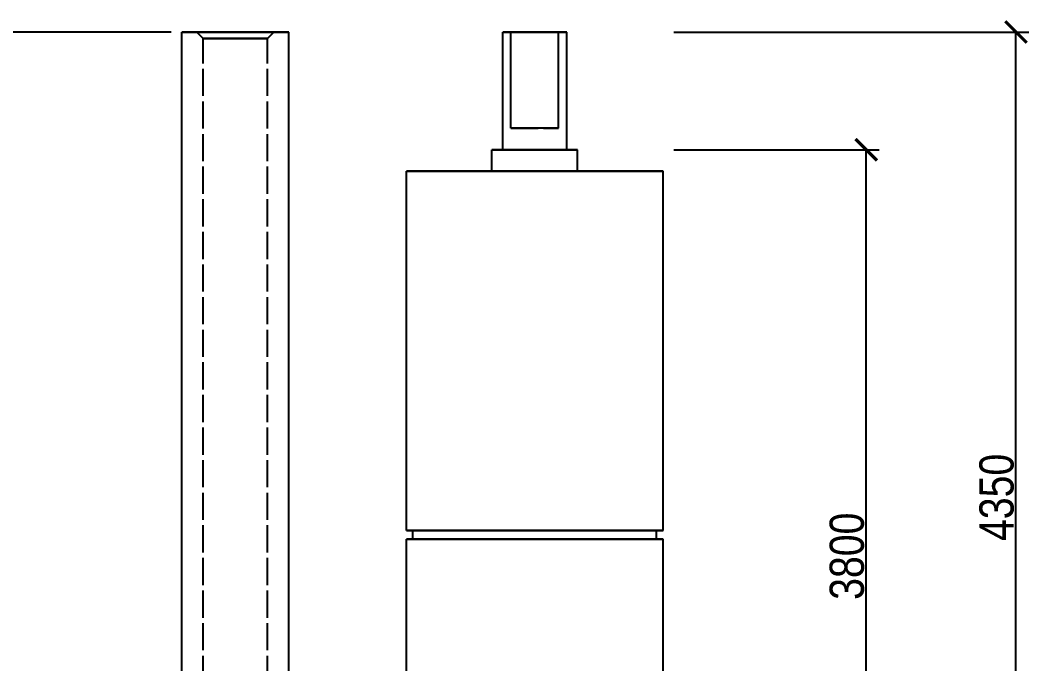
# Model space of a CAD drawing. Header units: millimetres. Extents: x -13 to 147, y -140 to 87.
# Drawn here: x 15.19 to 62.35, y 56.98 to 87.06 of the extents above; entities that cross this region are included whole.
import ezdxf

# ---------------------------------------------------------------- set-up
doc = ezdxf.new("R2010")
doc.units = ezdxf.units.MM
doc.linetypes.add('DASHED', pattern=[1.524, 1.27, -0.254])
for name, color, linetype in [('DIMS', 3, 'CONTINUOUS'), ('HIDDEN', 8, 'DASHED'), ('VISIBLE', 7, 'CONTINUOUS')]:
    doc.layers.add(name, color=color, linetype=linetype)
doc.styles.add('OpenSansCondensed-Light', font='OpenSansCondensed-Light.ttf')
doc.dimstyles.new('EZDXF', dxfattribs={"dimtxt": 0.25, "dimasz": 0.175, "dimexe": 0.375, "dimexo": 0.125, "dimgap": 0.1, "dimtad": 1, "dimlfac": 100, "dimzin": 12, "dimdsep": 46, "dimtxsty": 'OpenSansCondensed-Light', "dimblk": 'ARCHTICK', "dimcen": 2.5, "dimazin": 3, "dimtfac": 0.5, "dimtmove": 2, "dimatfit": 3})

# ---------------------------------------------------------------- blocks, each defined once
blk = doc.blocks.new('_ARCHTICK')
at = {"color": 0, "linetype": 'BYBLOCK', "const_width": 0.15}
blk.add_lwpolyline([(-0.5, -0.5), (0.5, 0.5)], dxfattribs=at)

msp = doc.modelspace()

# ---------------------------------------------------------------- linework, layer by layer
at = {"layer": 'HIDDEN'}
for points in [[(22.75, 86.5), (22.82937, 86.5), (22.90873, 86.5), (22.9881, 86.5), (23.06746, 86.5), (23.14683, 86.5), (23.22619, 86.5), (23.30556, 86.5), (23.38492, 86.5), (23.46429, 86.5), (23.54365, 86.5), (23.62302, 86.5), (23.70238, 86.5), (23.78175, 86.5), (23.86111, 86.5), (23.94048, 86.5), (24.01984, 86.5), (24.09921, 86.5), (24.17857, 86.5), (24.25794, 86.5), (24.3373, 86.5), (24.41667, 86.5), (24.49603, 86.5), (24.5754, 86.5), (24.65476, 86.5), (24.73413, 86.5), (24.81349, 86.5), (24.89286, 86.5), (24.97222, 86.5), (25.05159, 86.5), (25.13095, 86.5), (25.21032, 86.5), (25.28968, 86.5), (25.36905, 86.5), (25.44841, 86.5), (25.52778, 86.5), (25.60714, 86.5), (25.68651, 86.5), (25.76587, 86.5), (25.84524, 86.5), (25.9246, 86.5), (26.00397, 86.5), (26.08333, 86.5), (26.1627, 86.5), (26.24206, 86.5), (26.32143, 86.5), (26.40079, 86.5), (26.48016, 86.5), (26.55952, 86.5), (26.63889, 86.5), (26.71825, 86.5), (26.79762, 86.5), (26.87698, 86.5), (26.95635, 86.5), (27.03571, 86.5), (27.11508, 86.5), (27.19444, 86.5), (27.27381, 86.5), (27.35317, 86.5), (27.43254, 86.5), (27.5119, 86.5), (27.59127, 86.5), (27.67063, 86.5), (27.75, 86.5)], [(27.05, 86.5), (26.99286, 86.5), (26.93571, 86.5), (26.87857, 86.5), (26.82143, 86.5), (26.76429, 86.5), (26.70714, 86.5), (26.65, 86.5), (26.59286, 86.5), (26.53571, 86.5), (26.47857, 86.5), (26.42143, 86.5), (26.36429, 86.5), (26.30714, 86.5), (26.25, 86.5), (26.19286, 86.5), (26.13571, 86.5), (26.07857, 86.5), (26.02143, 86.5), (25.96429, 86.5), (25.90714, 86.5), (25.85, 86.5), (25.79286, 86.5), (25.73571, 86.5), (25.67857, 86.5), (25.62143, 86.5), (25.56429, 86.5), (25.50714, 86.5), (25.45, 86.5), (25.39286, 86.5), (25.33571, 86.5), (25.27857, 86.5), (25.22143, 86.5), (25.16429, 86.5), (25.10714, 86.5), (25.05, 86.5), (24.99286, 86.5), (24.93571, 86.5), (24.87857, 86.5), (24.82143, 86.5), (24.76429, 86.5), (24.70714, 86.5), (24.65, 86.5), (24.59286, 86.5), (24.53571, 86.5), (24.47857, 86.5), (24.42143, 86.5), (24.36429, 86.5), (24.30714, 86.5), (24.25, 86.5), (24.19286, 86.5), (24.13571, 86.5), (24.07857, 86.5), (24.02143, 86.5), (23.96429, 86.5), (23.90714, 86.5), (23.85, 86.5), (23.79286, 86.5), (23.73571, 86.5), (23.67857, 86.5), (23.62143, 86.5), (23.56429, 86.5), (23.50714, 86.5), (23.45, 86.5)], [(23.45, 86.5), (23.50714, 86.5), (23.56429, 86.5), (23.62143, 86.5), (23.67857, 86.5), (23.73571, 86.5), (23.79286, 86.5), (23.85, 86.5), (23.90714, 86.5), (23.96429, 86.5), (24.02143, 86.5), (24.07857, 86.5), (24.13571, 86.5), (24.19286, 86.5), (24.25, 86.5), (24.30714, 86.5), (24.36429, 86.5), (24.42143, 86.5), (24.47857, 86.5), (24.53571, 86.5), (24.59286, 86.5), (24.65, 86.5), (24.70714, 86.5), (24.76429, 86.5), (24.82143, 86.5), (24.87857, 86.5), (24.93571, 86.5), (24.99286, 86.5), (25.05, 86.5), (25.10714, 86.5), (25.16429, 86.5), (25.22143, 86.5), (25.27857, 86.5), (25.33571, 86.5), (25.39286, 86.5), (25.45, 86.5), (25.50714, 86.5), (25.56429, 86.5), (25.62143, 86.5), (25.67857, 86.5), (25.73571, 86.5), (25.79286, 86.5), (25.85, 86.5), (25.90714, 86.5), (25.96429, 86.5), (26.02143, 86.5), (26.07857, 86.5), (26.13571, 86.5), (26.19286, 86.5), (26.25, 86.5), (26.30714, 86.5), (26.36429, 86.5), (26.42143, 86.5), (26.47857, 86.5), (26.53571, 86.5), (26.59286, 86.5), (26.65, 86.5), (26.70714, 86.5), (26.76429, 86.5), (26.82143, 86.5), (26.87857, 86.5), (26.93571, 86.5), (26.99286, 86.5), (27.05, 86.5)], [(23.75, 86.2), (23.45, 86.5)], [(27.05, 86.5), (26.75, 86.2)], [(37.75, 86.51), (37.79762, 86.51), (37.84524, 86.51), (37.89286, 86.51), (37.94048, 86.51), (37.9881, 86.51), (38.03571, 86.51), (38.08333, 86.51), (38.13095, 86.51), (38.17857, 86.51), (38.22619, 86.51), (38.27381, 86.51), (38.32143, 86.51), (38.36905, 86.51), (38.41667, 86.51), (38.46429, 86.51), (38.5119, 86.51), (38.55952, 86.51), (38.60714, 86.51), (38.65476, 86.51), (38.70238, 86.51), (38.75, 86.51), (38.79762, 86.51), (38.84524, 86.51), (38.89286, 86.51), (38.94048, 86.51), (38.9881, 86.51), (39.03571, 86.51), (39.08333, 86.51), (39.13095, 86.51), (39.17857, 86.51), (39.22619, 86.51), (39.27381, 86.51), (39.32143, 86.51), (39.36905, 86.51), (39.41667, 86.51), (39.46429, 86.51), (39.5119, 86.51), (39.55952, 86.51), (39.60714, 86.51), (39.65476, 86.51), (39.70238, 86.51), (39.75, 86.51), (39.79762, 86.51), (39.84524, 86.51), (39.89286, 86.51), (39.94048, 86.51), (39.9881, 86.51), (40.03571, 86.51), (40.08333, 86.51), (40.13095, 86.51), (40.17857, 86.51), (40.22619, 86.51), (40.27381, 86.51), (40.32143, 86.51), (40.36905, 86.51), (40.41667, 86.51), (40.46429, 86.51), (40.5119, 86.51), (40.55952, 86.51), (40.60714, 86.51), (40.65476, 86.51), (40.70238, 86.51), (40.75, 86.51)], [(26.75, 86.2), (26.70238, 86.2), (26.65476, 86.2), (26.60714, 86.2), (26.55952, 86.2), (26.5119, 86.2), (26.46429, 86.2), (26.41667, 86.2), (26.36905, 86.2), (26.32143, 86.2), (26.27381, 86.2), (26.22619, 86.2), (26.17857, 86.2), (26.13095, 86.2), (26.08333, 86.2), (26.03571, 86.2), (25.9881, 86.2), (25.94048, 86.2), (25.89286, 86.2), (25.84524, 86.2), (25.79762, 86.2), (25.75, 86.2), (25.70238, 86.2), (25.65476, 86.2), (25.60714, 86.2), (25.55952, 86.2), (25.5119, 86.2), (25.46429, 86.2), (25.41667, 86.2), (25.36905, 86.2), (25.32143, 86.2), (25.27381, 86.2), (25.22619, 86.2), (25.17857, 86.2), (25.13095, 86.2), (25.08333, 86.2), (25.03571, 86.2), (24.9881, 86.2), (24.94048, 86.2), (24.89286, 86.2), (24.84524, 86.2), (24.79762, 86.2), (24.75, 86.2), (24.70238, 86.2), (24.65476, 86.2), (24.60714, 86.2), (24.55952, 86.2), (24.5119, 86.2), (24.46429, 86.2), (24.41667, 86.2), (24.36905, 86.2), (24.32143, 86.2), (24.27381, 86.2), (24.22619, 86.2), (24.17857, 86.2), (24.13095, 86.2), (24.08333, 86.2), (24.03571, 86.2), (23.9881, 86.2), (23.94048, 86.2), (23.89286, 86.2), (23.84524, 86.2), (23.79762, 86.2), (23.75, 86.2)], [(23.75, 86.2), (23.79762, 86.2), (23.84524, 86.2), (23.89286, 86.2), (23.94048, 86.2), (23.9881, 86.2), (24.03571, 86.2), (24.08333, 86.2), (24.13095, 86.2), (24.17857, 86.2), (24.22619, 86.2), (24.27381, 86.2), (24.32143, 86.2), (24.36905, 86.2), (24.41667, 86.2), (24.46429, 86.2), (24.5119, 86.2), (24.55952, 86.2), (24.60714, 86.2), (24.65476, 86.2), (24.70238, 86.2), (24.75, 86.2), (24.79762, 86.2), (24.84524, 86.2), (24.89286, 86.2), (24.94048, 86.2), (24.9881, 86.2), (25.03571, 86.2), (25.08333, 86.2), (25.13095, 86.2), (25.17857, 86.2), (25.22619, 86.2), (25.27381, 86.2), (25.32143, 86.2), (25.36905, 86.2), (25.41667, 86.2), (25.46429, 86.2), (25.5119, 86.2), (25.55952, 86.2), (25.60714, 86.2), (25.65476, 86.2), (25.70238, 86.2), (25.75, 86.2), (25.79762, 86.2), (25.84524, 86.2), (25.89286, 86.2), (25.94048, 86.2), (25.9881, 86.2), (26.03571, 86.2), (26.08333, 86.2), (26.13095, 86.2), (26.17857, 86.2), (26.22619, 86.2), (26.27381, 86.2), (26.32143, 86.2), (26.36905, 86.2), (26.41667, 86.2), (26.46429, 86.2), (26.5119, 86.2), (26.55952, 86.2), (26.60714, 86.2), (26.65476, 86.2), (26.70238, 86.2), (26.75, 86.2)], [(23.75, 37.8), (23.75, 86.2)], [(26.75, 37.8), (26.75, 86.2)], [(38.13197, 82.011), (40.36803, 82.011)], [(37.25, 81.01), (37.31349, 81.01), (37.37698, 81.01), (37.44048, 81.01), (37.50397, 81.01), (37.56746, 81.01), (37.63095, 81.01), (37.69444, 81.01), (37.75794, 81.01), (37.82143, 81.01), (37.88492, 81.01), (37.94841, 81.01), (38.0119, 81.01), (38.0754, 81.01), (38.13889, 81.01), (38.20238, 81.01), (38.26587, 81.01), (38.32937, 81.01), (38.39286, 81.01), (38.45635, 81.01), (38.51984, 81.01), (38.58333, 81.01), (38.64683, 81.01), (38.71032, 81.01), (38.77381, 81.01), (38.8373, 81.01), (38.90079, 81.01), (38.96429, 81.01), (39.02778, 81.01), (39.09127, 81.01), (39.15476, 81.01), (39.21825, 81.01), (39.28175, 81.01), (39.34524, 81.01), (39.40873, 81.01), (39.47222, 81.01), (39.53571, 81.01), (39.59921, 81.01), (39.6627, 81.01), (39.72619, 81.01), (39.78968, 81.01), (39.85317, 81.01), (39.91667, 81.01), (39.98016, 81.01), (40.04365, 81.01), (40.10714, 81.01), (40.17063, 81.01), (40.23413, 81.01), (40.29762, 81.01), (40.36111, 81.01), (40.4246, 81.01), (40.4881, 81.01), (40.55159, 81.01), (40.61508, 81.01), (40.67857, 81.01), (40.74206, 81.01), (40.80556, 81.01), (40.86905, 81.01), (40.93254, 81.01), (40.99603, 81.01), (41.05952, 81.01), (41.12302, 81.01), (41.18651, 81.01), (41.25, 81.01)], [(40.75, 81.01), (40.70238, 81.01), (40.65476, 81.01), (40.60714, 81.01), (40.55952, 81.01), (40.5119, 81.01), (40.46429, 81.01), (40.41667, 81.01), (40.36905, 81.01), (40.32143, 81.01), (40.27381, 81.01), (40.22619, 81.01), (40.17857, 81.01), (40.13095, 81.01), (40.08333, 81.01), (40.03571, 81.01), (39.9881, 81.01), (39.94048, 81.01), (39.89286, 81.01), (39.84524, 81.01), (39.79762, 81.01), (39.75, 81.01), (39.70238, 81.01), (39.65476, 81.01), (39.60714, 81.01), (39.55952, 81.01), (39.5119, 81.01), (39.46429, 81.01), (39.41667, 81.01), (39.36905, 81.01), (39.32143, 81.01), (39.27381, 81.01), (39.22619, 81.01), (39.17857, 81.01), (39.13095, 81.01), (39.08333, 81.01), (39.03571, 81.01), (38.9881, 81.01), (38.94048, 81.01), (38.89286, 81.01), (38.84524, 81.01), (38.79762, 81.01), (38.75, 81.01), (38.70238, 81.01), (38.65476, 81.01), (38.60714, 81.01), (38.55952, 81.01), (38.5119, 81.01), (38.46429, 81.01), (38.41667, 81.01), (38.36905, 81.01), (38.32143, 81.01), (38.27381, 81.01), (38.22619, 81.01), (38.17857, 81.01), (38.13095, 81.01), (38.08333, 81.01), (38.03571, 81.01), (37.9881, 81.01), (37.94048, 81.01), (37.89286, 81.01), (37.84524, 81.01), (37.79762, 81.01), (37.75, 81.01)], [(37.75, 81.01), (37.79762, 81.01), (37.84524, 81.01), (37.89286, 81.01), (37.94048, 81.01), (37.9881, 81.01), (38.03571, 81.01), (38.08333, 81.01), (38.13095, 81.01), (38.17857, 81.01), (38.22619, 81.01), (38.27381, 81.01), (38.32143, 81.01), (38.36905, 81.01), (38.41667, 81.01), (38.46429, 81.01), (38.5119, 81.01), (38.55952, 81.01), (38.60714, 81.01), (38.65476, 81.01), (38.70238, 81.01), (38.75, 81.01), (38.79762, 81.01), (38.84524, 81.01), (38.89286, 81.01), (38.94048, 81.01), (38.9881, 81.01), (39.03571, 81.01), (39.08333, 81.01), (39.13095, 81.01), (39.17857, 81.01), (39.22619, 81.01), (39.27381, 81.01), (39.32143, 81.01), (39.36905, 81.01), (39.41667, 81.01), (39.46429, 81.01), (39.5119, 81.01), (39.55952, 81.01), (39.60714, 81.01), (39.65476, 81.01), (39.70238, 81.01), (39.75, 81.01), (39.79762, 81.01), (39.84524, 81.01), (39.89286, 81.01), (39.94048, 81.01), (39.9881, 81.01), (40.03571, 81.01), (40.08333, 81.01), (40.13095, 81.01), (40.17857, 81.01), (40.22619, 81.01), (40.27381, 81.01), (40.32143, 81.01), (40.36905, 81.01), (40.41667, 81.01), (40.46429, 81.01), (40.5119, 81.01), (40.55952, 81.01), (40.60714, 81.01), (40.65476, 81.01), (40.70238, 81.01), (40.75, 81.01)], [(33.25, 80.01), (33.44048, 80.01), (33.63095, 80.01), (33.82143, 80.01), (34.0119, 80.01), (34.20238, 80.01), (34.39286, 80.01), (34.58333, 80.01), (34.77381, 80.01), (34.96429, 80.01), (35.15476, 80.01), (35.34524, 80.01), (35.53571, 80.01), (35.72619, 80.01), (35.91667, 80.01), (36.10714, 80.01), (36.29762, 80.01), (36.4881, 80.01), (36.67857, 80.01), (36.86905, 80.01), (37.05952, 80.01), (37.25, 80.01), (37.44048, 80.01), (37.63095, 80.01), (37.82143, 80.01), (38.0119, 80.01), (38.20238, 80.01), (38.39286, 80.01), (38.58333, 80.01), (38.77381, 80.01), (38.96429, 80.01), (39.15476, 80.01), (39.34524, 80.01), (39.53571, 80.01), (39.72619, 80.01), (39.91667, 80.01), (40.10714, 80.01), (40.29762, 80.01), (40.4881, 80.01), (40.67857, 80.01), (40.86905, 80.01), (41.05952, 80.01), (41.25, 80.01), (41.44048, 80.01), (41.63095, 80.01), (41.82143, 80.01), (42.0119, 80.01), (42.20238, 80.01), (42.39286, 80.01), (42.58333, 80.01), (42.77381, 80.01), (42.96429, 80.01), (43.15476, 80.01), (43.34524, 80.01), (43.53571, 80.01), (43.72619, 80.01), (43.91667, 80.01), (44.10714, 80.01), (44.29762, 80.01), (44.4881, 80.01), (44.67857, 80.01), (44.86905, 80.01), (45.05952, 80.01), (45.25, 80.01)], [(41.25, 80.01), (41.18651, 80.01), (41.12302, 80.01), (41.05952, 80.01), (40.99603, 80.01), (40.93254, 80.01), (40.86905, 80.01), (40.80556, 80.01), (40.74206, 80.01), (40.67857, 80.01), (40.61508, 80.01), (40.55159, 80.01), (40.4881, 80.01), (40.4246, 80.01), (40.36111, 80.01), (40.29762, 80.01), (40.23413, 80.01), (40.17063, 80.01), (40.10714, 80.01), (40.04365, 80.01), (39.98016, 80.01), (39.91667, 80.01), (39.85317, 80.01), (39.78968, 80.01), (39.72619, 80.01), (39.6627, 80.01), (39.59921, 80.01), (39.53571, 80.01), (39.47222, 80.01), (39.40873, 80.01), (39.34524, 80.01), (39.28175, 80.01), (39.21825, 80.01), (39.15476, 80.01), (39.09127, 80.01), (39.02778, 80.01), (38.96429, 80.01), (38.90079, 80.01), (38.8373, 80.01), (38.77381, 80.01), (38.71032, 80.01), (38.64683, 80.01), (38.58333, 80.01), (38.51984, 80.01), (38.45635, 80.01), (38.39286, 80.01), (38.32937, 80.01), (38.26587, 80.01), (38.20238, 80.01), (38.13889, 80.01), (38.0754, 80.01), (38.0119, 80.01), (37.94841, 80.01), (37.88492, 80.01), (37.82143, 80.01), (37.75794, 80.01), (37.69444, 80.01), (37.63095, 80.01), (37.56746, 80.01), (37.50397, 80.01), (37.44048, 80.01), (37.37698, 80.01), (37.31349, 80.01), (37.25, 80.01)], [(37.25, 80.01), (37.31349, 80.01), (37.37698, 80.01), (37.44048, 80.01), (37.50397, 80.01), (37.56746, 80.01), (37.63095, 80.01), (37.69444, 80.01), (37.75794, 80.01), (37.82143, 80.01), (37.88492, 80.01), (37.94841, 80.01), (38.0119, 80.01), (38.0754, 80.01), (38.13889, 80.01), (38.20238, 80.01), (38.26587, 80.01), (38.32937, 80.01), (38.39286, 80.01), (38.45635, 80.01), (38.51984, 80.01), (38.58333, 80.01), (38.64683, 80.01), (38.71032, 80.01), (38.77381, 80.01), (38.8373, 80.01), (38.90079, 80.01), (38.96429, 80.01), (39.02778, 80.01), (39.09127, 80.01), (39.15476, 80.01), (39.21825, 80.01), (39.28175, 80.01), (39.34524, 80.01), (39.40873, 80.01), (39.47222, 80.01), (39.53571, 80.01), (39.59921, 80.01), (39.6627, 80.01), (39.72619, 80.01), (39.78968, 80.01), (39.85317, 80.01), (39.91667, 80.01), (39.98016, 80.01), (40.04365, 80.01), (40.10714, 80.01), (40.17063, 80.01), (40.23413, 80.01), (40.29762, 80.01), (40.36111, 80.01), (40.4246, 80.01), (40.4881, 80.01), (40.55159, 80.01), (40.61508, 80.01), (40.67857, 80.01), (40.74206, 80.01), (40.80556, 80.01), (40.86905, 80.01), (40.93254, 80.01), (40.99603, 80.01), (41.05952, 80.01), (41.12302, 80.01), (41.18651, 80.01), (41.25, 80.01)], [(33.25, 63.21), (33.44048, 63.21), (33.63095, 63.21), (33.82143, 63.21), (34.0119, 63.21), (34.20238, 63.21), (34.39286, 63.21), (34.58333, 63.21), (34.77381, 63.21), (34.96429, 63.21), (35.15476, 63.21), (35.34524, 63.21), (35.53571, 63.21), (35.72619, 63.21), (35.91667, 63.21), (36.10714, 63.21), (36.29762, 63.21), (36.4881, 63.21), (36.67857, 63.21), (36.86905, 63.21), (37.05952, 63.21), (37.25, 63.21), (37.44048, 63.21), (37.63095, 63.21), (37.82143, 63.21), (38.0119, 63.21), (38.20238, 63.21), (38.39286, 63.21), (38.58333, 63.21), (38.77381, 63.21), (38.96429, 63.21), (39.15476, 63.21), (39.34524, 63.21), (39.53571, 63.21), (39.72619, 63.21), (39.91667, 63.21), (40.10714, 63.21), (40.29762, 63.21), (40.4881, 63.21), (40.67857, 63.21), (40.86905, 63.21), (41.05952, 63.21), (41.25, 63.21), (41.44048, 63.21), (41.63095, 63.21), (41.82143, 63.21), (42.0119, 63.21), (42.20238, 63.21), (42.39286, 63.21), (42.58333, 63.21), (42.77381, 63.21), (42.96429, 63.21), (43.15476, 63.21), (43.34524, 63.21), (43.53571, 63.21), (43.72619, 63.21), (43.91667, 63.21), (44.10714, 63.21), (44.29762, 63.21), (44.4881, 63.21), (44.67857, 63.21), (44.86905, 63.21), (45.05952, 63.21), (45.25, 63.21)], [(44.95, 63.21), (44.76905, 63.21), (44.5881, 63.21), (44.40714, 63.21), (44.22619, 63.21), (44.04524, 63.21), (43.86429, 63.21), (43.68333, 63.21), (43.50238, 63.21), (43.32143, 63.21), (43.14048, 63.21), (42.95952, 63.21), (42.77857, 63.21), (42.59762, 63.21), (42.41667, 63.21), (42.23571, 63.21), (42.05476, 63.21), (41.87381, 63.21), (41.69286, 63.21), (41.5119, 63.21), (41.33095, 63.21), (41.15, 63.21), (40.96905, 63.21), (40.7881, 63.21), (40.60714, 63.21), (40.42619, 63.21), (40.24524, 63.21), (40.06429, 63.21), (39.88333, 63.21), (39.70238, 63.21), (39.52143, 63.21), (39.34048, 63.21), (39.15952, 63.21), (38.97857, 63.21), (38.79762, 63.21), (38.61667, 63.21), (38.43571, 63.21), (38.25476, 63.21), (38.07381, 63.21), (37.89286, 63.21), (37.7119, 63.21), (37.53095, 63.21), (37.35, 63.21), (37.16905, 63.21), (36.9881, 63.21), (36.80714, 63.21), (36.62619, 63.21), (36.44524, 63.21), (36.26429, 63.21), (36.08333, 63.21), (35.90238, 63.21), (35.72143, 63.21), (35.54048, 63.21), (35.35952, 63.21), (35.17857, 63.21), (34.99762, 63.21), (34.81667, 63.21), (34.63571, 63.21), (34.45476, 63.21), (34.27381, 63.21), (34.09286, 63.21), (33.9119, 63.21), (33.73095, 63.21), (33.55, 63.21)], [(33.55, 63.21), (33.73095, 63.21), (33.9119, 63.21), (34.09286, 63.21), (34.27381, 63.21), (34.45476, 63.21), (34.63571, 63.21), (34.81667, 63.21), (34.99762, 63.21), (35.17857, 63.21), (35.35952, 63.21), (35.54048, 63.21), (35.72143, 63.21), (35.90238, 63.21), (36.08333, 63.21), (36.26429, 63.21), (36.44524, 63.21), (36.62619, 63.21), (36.80714, 63.21), (36.9881, 63.21), (37.16905, 63.21), (37.35, 63.21), (37.53095, 63.21), (37.7119, 63.21), (37.89286, 63.21), (38.07381, 63.21), (38.25476, 63.21), (38.43571, 63.21), (38.61667, 63.21), (38.79762, 63.21), (38.97857, 63.21), (39.15952, 63.21), (39.34048, 63.21), (39.52143, 63.21), (39.70238, 63.21), (39.88333, 63.21), (40.06429, 63.21), (40.24524, 63.21), (40.42619, 63.21), (40.60714, 63.21), (40.7881, 63.21), (40.96905, 63.21), (41.15, 63.21), (41.33095, 63.21), (41.5119, 63.21), (41.69286, 63.21), (41.87381, 63.21), (42.05476, 63.21), (42.23571, 63.21), (42.41667, 63.21), (42.59762, 63.21), (42.77857, 63.21), (42.95952, 63.21), (43.14048, 63.21), (43.32143, 63.21), (43.50238, 63.21), (43.68333, 63.21), (43.86429, 63.21), (44.04524, 63.21), (44.22619, 63.21), (44.40714, 63.21), (44.5881, 63.21), (44.76905, 63.21), (44.95, 63.21)], [(33.25, 62.81), (33.44048, 62.81), (33.63095, 62.81), (33.82143, 62.81), (34.0119, 62.81), (34.20238, 62.81), (34.39286, 62.81), (34.58333, 62.81), (34.77381, 62.81), (34.96429, 62.81), (35.15476, 62.81), (35.34524, 62.81), (35.53571, 62.81), (35.72619, 62.81), (35.91667, 62.81), (36.10714, 62.81), (36.29762, 62.81), (36.4881, 62.81), (36.67857, 62.81), (36.86905, 62.81), (37.05952, 62.81), (37.25, 62.81), (37.44048, 62.81), (37.63095, 62.81), (37.82143, 62.81), (38.0119, 62.81), (38.20238, 62.81), (38.39286, 62.81), (38.58333, 62.81), (38.77381, 62.81), (38.96429, 62.81), (39.15476, 62.81), (39.34524, 62.81), (39.53571, 62.81), (39.72619, 62.81), (39.91667, 62.81), (40.10714, 62.81), (40.29762, 62.81), (40.4881, 62.81), (40.67857, 62.81), (40.86905, 62.81), (41.05952, 62.81), (41.25, 62.81), (41.44048, 62.81), (41.63095, 62.81), (41.82143, 62.81), (42.0119, 62.81), (42.20238, 62.81), (42.39286, 62.81), (42.58333, 62.81), (42.77381, 62.81), (42.96429, 62.81), (43.15476, 62.81), (43.34524, 62.81), (43.53571, 62.81), (43.72619, 62.81), (43.91667, 62.81), (44.10714, 62.81), (44.29762, 62.81), (44.4881, 62.81), (44.67857, 62.81), (44.86905, 62.81), (45.05952, 62.81), (45.25, 62.81)], [(44.95, 62.81), (44.76905, 62.81), (44.5881, 62.81), (44.40714, 62.81), (44.22619, 62.81), (44.04524, 62.81), (43.86429, 62.81), (43.68333, 62.81), (43.50238, 62.81), (43.32143, 62.81), (43.14048, 62.81), (42.95952, 62.81), (42.77857, 62.81), (42.59762, 62.81), (42.41667, 62.81), (42.23571, 62.81), (42.05476, 62.81), (41.87381, 62.81), (41.69286, 62.81), (41.5119, 62.81), (41.33095, 62.81), (41.15, 62.81), (40.96905, 62.81), (40.7881, 62.81), (40.60714, 62.81), (40.42619, 62.81), (40.24524, 62.81), (40.06429, 62.81), (39.88333, 62.81), (39.70238, 62.81), (39.52143, 62.81), (39.34048, 62.81), (39.15952, 62.81), (38.97857, 62.81), (38.79762, 62.81), (38.61667, 62.81), (38.43571, 62.81), (38.25476, 62.81), (38.07381, 62.81), (37.89286, 62.81), (37.7119, 62.81), (37.53095, 62.81), (37.35, 62.81), (37.16905, 62.81), (36.9881, 62.81), (36.80714, 62.81), (36.62619, 62.81), (36.44524, 62.81), (36.26429, 62.81), (36.08333, 62.81), (35.90238, 62.81), (35.72143, 62.81), (35.54048, 62.81), (35.35952, 62.81), (35.17857, 62.81), (34.99762, 62.81), (34.81667, 62.81), (34.63571, 62.81), (34.45476, 62.81), (34.27381, 62.81), (34.09286, 62.81), (33.9119, 62.81), (33.73095, 62.81), (33.55, 62.81)], [(33.55, 62.81), (33.73095, 62.81), (33.9119, 62.81), (34.09286, 62.81), (34.27381, 62.81), (34.45476, 62.81), (34.63571, 62.81), (34.81667, 62.81), (34.99762, 62.81), (35.17857, 62.81), (35.35952, 62.81), (35.54048, 62.81), (35.72143, 62.81), (35.90238, 62.81), (36.08333, 62.81), (36.26429, 62.81), (36.44524, 62.81), (36.62619, 62.81), (36.80714, 62.81), (36.9881, 62.81), (37.16905, 62.81), (37.35, 62.81), (37.53095, 62.81), (37.7119, 62.81), (37.89286, 62.81), (38.07381, 62.81), (38.25476, 62.81), (38.43571, 62.81), (38.61667, 62.81), (38.79762, 62.81), (38.97857, 62.81), (39.15952, 62.81), (39.34048, 62.81), (39.52143, 62.81), (39.70238, 62.81), (39.88333, 62.81), (40.06429, 62.81), (40.24524, 62.81), (40.42619, 62.81), (40.60714, 62.81), (40.7881, 62.81), (40.96905, 62.81), (41.15, 62.81), (41.33095, 62.81), (41.5119, 62.81), (41.69286, 62.81), (41.87381, 62.81), (42.05476, 62.81), (42.23571, 62.81), (42.41667, 62.81), (42.59762, 62.81), (42.77857, 62.81), (42.95952, 62.81), (43.14048, 62.81), (43.32143, 62.81), (43.50238, 62.81), (43.68333, 62.81), (43.86429, 62.81), (44.04524, 62.81), (44.22619, 62.81), (44.40714, 62.81), (44.5881, 62.81), (44.76905, 62.81), (44.95, 62.81)]]:
    msp.add_lwpolyline(points, dxfattribs=at)
at = {"layer": 'VISIBLE'}
for points in [[(27.75, 86.5), (27.67063, 86.5), (27.59127, 86.5), (27.5119, 86.5), (27.43254, 86.5), (27.35317, 86.5), (27.27381, 86.5), (27.19444, 86.5), (27.11508, 86.5), (27.03571, 86.5), (26.95635, 86.5), (26.87698, 86.5), (26.79762, 86.5), (26.71825, 86.5), (26.63889, 86.5), (26.55952, 86.5), (26.48016, 86.5), (26.40079, 86.5), (26.32143, 86.5), (26.24206, 86.5), (26.1627, 86.5), (26.08333, 86.5), (26.00397, 86.5), (25.9246, 86.5), (25.84524, 86.5), (25.76587, 86.5), (25.68651, 86.5), (25.60714, 86.5), (25.52778, 86.5), (25.44841, 86.5), (25.36905, 86.5), (25.28968, 86.5), (25.21032, 86.5), (25.13095, 86.5), (25.05159, 86.5), (24.97222, 86.5), (24.89286, 86.5), (24.81349, 86.5), (24.73413, 86.5), (24.65476, 86.5), (24.5754, 86.5), (24.49603, 86.5), (24.41667, 86.5), (24.3373, 86.5), (24.25794, 86.5), (24.17857, 86.5), (24.09921, 86.5), (24.01984, 86.5), (23.94048, 86.5), (23.86111, 86.5), (23.78175, 86.5), (23.70238, 86.5), (23.62302, 86.5), (23.54365, 86.5), (23.46429, 86.5), (23.38492, 86.5), (23.30556, 86.5), (23.22619, 86.5), (23.14683, 86.5), (23.06746, 86.5), (22.9881, 86.5), (22.90873, 86.5), (22.82937, 86.5), (22.75, 86.5)], [(22.75, 43.01), (22.75, 86.5)], [(27.75, 43.01), (27.75, 86.5)], [(38.13197, 86.51), (38.1259, 86.51), (38.11984, 86.51), (38.11378, 86.51), (38.10771, 86.51), (38.10165, 86.51), (38.09559, 86.51), (38.08953, 86.51), (38.08346, 86.51), (38.0774, 86.51), (38.07134, 86.51), (38.06527, 86.51), (38.05921, 86.51), (38.05315, 86.51), (38.04708, 86.51), (38.04102, 86.51), (38.03496, 86.51), (38.0289, 86.51), (38.02283, 86.51), (38.01677, 86.51), (38.01071, 86.51), (38.00464, 86.51), (37.99858, 86.51), (37.99252, 86.51), (37.98646, 86.51), (37.98039, 86.51), (37.97433, 86.51), (37.96827, 86.51), (37.9622, 86.51), (37.95614, 86.51), (37.95008, 86.51), (37.94401, 86.51), (37.93795, 86.51), (37.93189, 86.51), (37.92583, 86.51), (37.91976, 86.51), (37.9137, 86.51), (37.90764, 86.51), (37.90157, 86.51), (37.89551, 86.51), (37.88945, 86.51), (37.88338, 86.51), (37.87732, 86.51), (37.87126, 86.51), (37.8652, 86.51), (37.85913, 86.51), (37.85307, 86.51), (37.84701, 86.51), (37.84094, 86.51), (37.83488, 86.51), (37.82882, 86.51), (37.82276, 86.51), (37.81669, 86.51), (37.81063, 86.51), (37.80457, 86.51), (37.7985, 86.51), (37.79244, 86.51), (37.78638, 86.51), (37.78031, 86.51), (37.77425, 86.51), (37.76819, 86.51), (37.76213, 86.51), (37.75606, 86.51), (37.75, 86.51)], [(37.75, 81.01), (37.75, 86.51)], [(38.13197, 82.011), (38.13197, 86.51)], [(40.36803, 86.51), (38.13197, 86.51)], [(40.75, 86.51), (40.74394, 86.51), (40.73787, 86.51), (40.73181, 86.51), (40.72575, 86.51), (40.71969, 86.51), (40.71362, 86.51), (40.70756, 86.51), (40.7015, 86.51), (40.69543, 86.51), (40.68937, 86.51), (40.68331, 86.51), (40.67724, 86.51), (40.67118, 86.51), (40.66512, 86.51), (40.65906, 86.51), (40.65299, 86.51), (40.64693, 86.51), (40.64087, 86.51), (40.6348, 86.51), (40.62874, 86.51), (40.62268, 86.51), (40.61662, 86.51), (40.61055, 86.51), (40.60449, 86.51), (40.59843, 86.51), (40.59236, 86.51), (40.5863, 86.51), (40.58024, 86.51), (40.57417, 86.51), (40.56811, 86.51), (40.56205, 86.51), (40.55599, 86.51), (40.54992, 86.51), (40.54386, 86.51), (40.5378, 86.51), (40.53173, 86.51), (40.52567, 86.51), (40.51961, 86.51), (40.51354, 86.51), (40.50748, 86.51), (40.50142, 86.51), (40.49536, 86.51), (40.48929, 86.51), (40.48323, 86.51), (40.47717, 86.51), (40.4711, 86.51), (40.46504, 86.51), (40.45898, 86.51), (40.45292, 86.51), (40.44685, 86.51), (40.44079, 86.51), (40.43473, 86.51), (40.42866, 86.51), (40.4226, 86.51), (40.41654, 86.51), (40.41047, 86.51), (40.40441, 86.51), (40.39835, 86.51), (40.39229, 86.51), (40.38622, 86.51), (40.38016, 86.51), (40.3741, 86.51), (40.36803, 86.51)], [(40.36803, 82.011), (40.36803, 86.51)], [(40.75, 81.01), (40.75, 86.51)], [(40.36803, 82.011), (40.33254, 82.011), (40.29705, 82.011), (40.26155, 82.011), (40.22606, 82.011), (40.19057, 82.011), (40.15508, 82.011), (40.11958, 82.011), (40.08409, 82.011), (40.0486, 82.011), (40.0131, 82.011), (39.97761, 82.011), (39.94212, 82.011), (39.90662, 82.011), (39.87113, 82.011), (39.83564, 82.011), (39.80014, 82.011), (39.76465, 82.011), (39.72916, 82.011), (39.69366, 82.011), (39.65817, 82.011), (39.62268, 82.011), (39.58718, 82.011), (39.55169, 82.011), (39.5162, 82.011), (39.48071, 82.011), (39.44521, 82.011), (39.40972, 82.011), (39.37423, 82.011), (39.33873, 82.011), (39.30324, 82.011), (39.26775, 82.011), (39.23225, 82.011), (39.19676, 82.011), (39.16127, 82.011), (39.12577, 82.011), (39.09028, 82.011), (39.05479, 82.011), (39.01929, 82.011), (38.9838, 82.011), (38.94831, 82.011), (38.91282, 82.011), (38.87732, 82.011), (38.84183, 82.011), (38.80634, 82.011), (38.77084, 82.011), (38.73535, 82.011), (38.69986, 82.011), (38.66436, 82.011), (38.62887, 82.011), (38.59338, 82.011), (38.55788, 82.011), (38.52239, 82.011), (38.4869, 82.011), (38.4514, 82.011), (38.41591, 82.011), (38.38042, 82.011), (38.34492, 82.011), (38.30943, 82.011), (38.27394, 82.011), (38.23845, 82.011), (38.20295, 82.011), (38.16746, 82.011), (38.13197, 82.011)], [(41.25, 81.01), (41.18651, 81.01), (41.12302, 81.01), (41.05952, 81.01), (40.99603, 81.01), (40.93254, 81.01), (40.86905, 81.01), (40.80556, 81.01), (40.74206, 81.01), (40.67857, 81.01), (40.61508, 81.01), (40.55159, 81.01), (40.4881, 81.01), (40.4246, 81.01), (40.36111, 81.01), (40.29762, 81.01), (40.23413, 81.01), (40.17063, 81.01), (40.10714, 81.01), (40.04365, 81.01), (39.98016, 81.01), (39.91667, 81.01), (39.85317, 81.01), (39.78968, 81.01), (39.72619, 81.01), (39.6627, 81.01), (39.59921, 81.01), (39.53571, 81.01), (39.47222, 81.01), (39.40873, 81.01), (39.34524, 81.01), (39.28175, 81.01), (39.21825, 81.01), (39.15476, 81.01), (39.09127, 81.01), (39.02778, 81.01), (38.96429, 81.01), (38.90079, 81.01), (38.8373, 81.01), (38.77381, 81.01), (38.71032, 81.01), (38.64683, 81.01), (38.58333, 81.01), (38.51984, 81.01), (38.45635, 81.01), (38.39286, 81.01), (38.32937, 81.01), (38.26587, 81.01), (38.20238, 81.01), (38.13889, 81.01), (38.0754, 81.01), (38.0119, 81.01), (37.94841, 81.01), (37.88492, 81.01), (37.82143, 81.01), (37.75794, 81.01), (37.69444, 81.01), (37.63095, 81.01), (37.56746, 81.01), (37.50397, 81.01), (37.44048, 81.01), (37.37698, 81.01), (37.31349, 81.01), (37.25, 81.01)], [(37.25, 80.01), (37.25, 81.01)], [(41.25, 80.01), (41.25, 81.01)], [(45.25, 80.01), (45.05952, 80.01), (44.86905, 80.01), (44.67857, 80.01), (44.4881, 80.01), (44.29762, 80.01), (44.10714, 80.01), (43.91667, 80.01), (43.72619, 80.01), (43.53571, 80.01), (43.34524, 80.01), (43.15476, 80.01), (42.96429, 80.01), (42.77381, 80.01), (42.58333, 80.01), (42.39286, 80.01), (42.20238, 80.01), (42.0119, 80.01), (41.82143, 80.01), (41.63095, 80.01), (41.44048, 80.01), (41.25, 80.01), (41.05952, 80.01), (40.86905, 80.01), (40.67857, 80.01), (40.4881, 80.01), (40.29762, 80.01), (40.10714, 80.01), (39.91667, 80.01), (39.72619, 80.01), (39.53571, 80.01), (39.34524, 80.01), (39.15476, 80.01), (38.96429, 80.01), (38.77381, 80.01), (38.58333, 80.01), (38.39286, 80.01), (38.20238, 80.01), (38.0119, 80.01), (37.82143, 80.01), (37.63095, 80.01), (37.44048, 80.01), (37.25, 80.01), (37.05952, 80.01), (36.86905, 80.01), (36.67857, 80.01), (36.4881, 80.01), (36.29762, 80.01), (36.10714, 80.01), (35.91667, 80.01), (35.72619, 80.01), (35.53571, 80.01), (35.34524, 80.01), (35.15476, 80.01), (34.96429, 80.01), (34.77381, 80.01), (34.58333, 80.01), (34.39286, 80.01), (34.20238, 80.01), (34.0119, 80.01), (33.82143, 80.01), (33.63095, 80.01), (33.44048, 80.01), (33.25, 80.01)], [(33.25, 63.21), (33.25, 80.01)], [(45.25, 63.21), (45.25, 80.01)], [(45.25, 63.21), (45.05952, 63.21), (44.86905, 63.21), (44.67857, 63.21), (44.4881, 63.21), (44.29762, 63.21), (44.10714, 63.21), (43.91667, 63.21), (43.72619, 63.21), (43.53571, 63.21), (43.34524, 63.21), (43.15476, 63.21), (42.96429, 63.21), (42.77381, 63.21), (42.58333, 63.21), (42.39286, 63.21), (42.20238, 63.21), (42.0119, 63.21), (41.82143, 63.21), (41.63095, 63.21), (41.44048, 63.21), (41.25, 63.21), (41.05952, 63.21), (40.86905, 63.21), (40.67857, 63.21), (40.4881, 63.21), (40.29762, 63.21), (40.10714, 63.21), (39.91667, 63.21), (39.72619, 63.21), (39.53571, 63.21), (39.34524, 63.21), (39.15476, 63.21), (38.96429, 63.21), (38.77381, 63.21), (38.58333, 63.21), (38.39286, 63.21), (38.20238, 63.21), (38.0119, 63.21), (37.82143, 63.21), (37.63095, 63.21), (37.44048, 63.21), (37.25, 63.21), (37.05952, 63.21), (36.86905, 63.21), (36.67857, 63.21), (36.4881, 63.21), (36.29762, 63.21), (36.10714, 63.21), (35.91667, 63.21), (35.72619, 63.21), (35.53571, 63.21), (35.34524, 63.21), (35.15476, 63.21), (34.96429, 63.21), (34.77381, 63.21), (34.58333, 63.21), (34.39286, 63.21), (34.20238, 63.21), (34.0119, 63.21), (33.82143, 63.21), (33.63095, 63.21), (33.44048, 63.21), (33.25, 63.21)], [(33.55, 62.81), (33.55, 63.21)], [(44.95, 62.81), (44.95, 63.21)], [(45.25, 62.81), (45.05952, 62.81), (44.86905, 62.81), (44.67857, 62.81), (44.4881, 62.81), (44.29762, 62.81), (44.10714, 62.81), (43.91667, 62.81), (43.72619, 62.81), (43.53571, 62.81), (43.34524, 62.81), (43.15476, 62.81), (42.96429, 62.81), (42.77381, 62.81), (42.58333, 62.81), (42.39286, 62.81), (42.20238, 62.81), (42.0119, 62.81), (41.82143, 62.81), (41.63095, 62.81), (41.44048, 62.81), (41.25, 62.81), (41.05952, 62.81), (40.86905, 62.81), (40.67857, 62.81), (40.4881, 62.81), (40.29762, 62.81), (40.10714, 62.81), (39.91667, 62.81), (39.72619, 62.81), (39.53571, 62.81), (39.34524, 62.81), (39.15476, 62.81), (38.96429, 62.81), (38.77381, 62.81), (38.58333, 62.81), (38.39286, 62.81), (38.20238, 62.81), (38.0119, 62.81), (37.82143, 62.81), (37.63095, 62.81), (37.44048, 62.81), (37.25, 62.81), (37.05952, 62.81), (36.86905, 62.81), (36.67857, 62.81), (36.4881, 62.81), (36.29762, 62.81), (36.10714, 62.81), (35.91667, 62.81), (35.72619, 62.81), (35.53571, 62.81), (35.34524, 62.81), (35.15476, 62.81), (34.96429, 62.81), (34.77381, 62.81), (34.58333, 62.81), (34.39286, 62.81), (34.20238, 62.81), (34.0119, 62.81), (33.82143, 62.81), (33.63095, 62.81), (33.44048, 62.81), (33.25, 62.81)], [(33.25, 44.51), (33.25, 62.81)], [(45.25, 44.51), (45.25, 62.81)]]:
    msp.add_lwpolyline(points, dxfattribs=at)

# ---------------------------------------------------------------- dimensions: what is measured, and where the dimension line sits
at = {"layer": 'DIMS'}
for base, p1, p2 in [((-11.25, 43.01), (22.75, 43.01), (22.75, 86.5)), ((61.75, 43.01), (45.25, 43.01), (45.25, 86.51)), ((54.75, 43.01), (45.25, 43.01), (45.25, 81.01))]:
    msp.add_linear_dim(base=base, p1=p1, p2=p2, angle=90, dimstyle='EZDXF', override={"dimtxt": 1.6, "dimasz": 1, "dimexe": 0.6, "dimexo": 0.5, "dimdec": 2}, dxfattribs=at).render()

doc.saveas('drawing.dxf')
